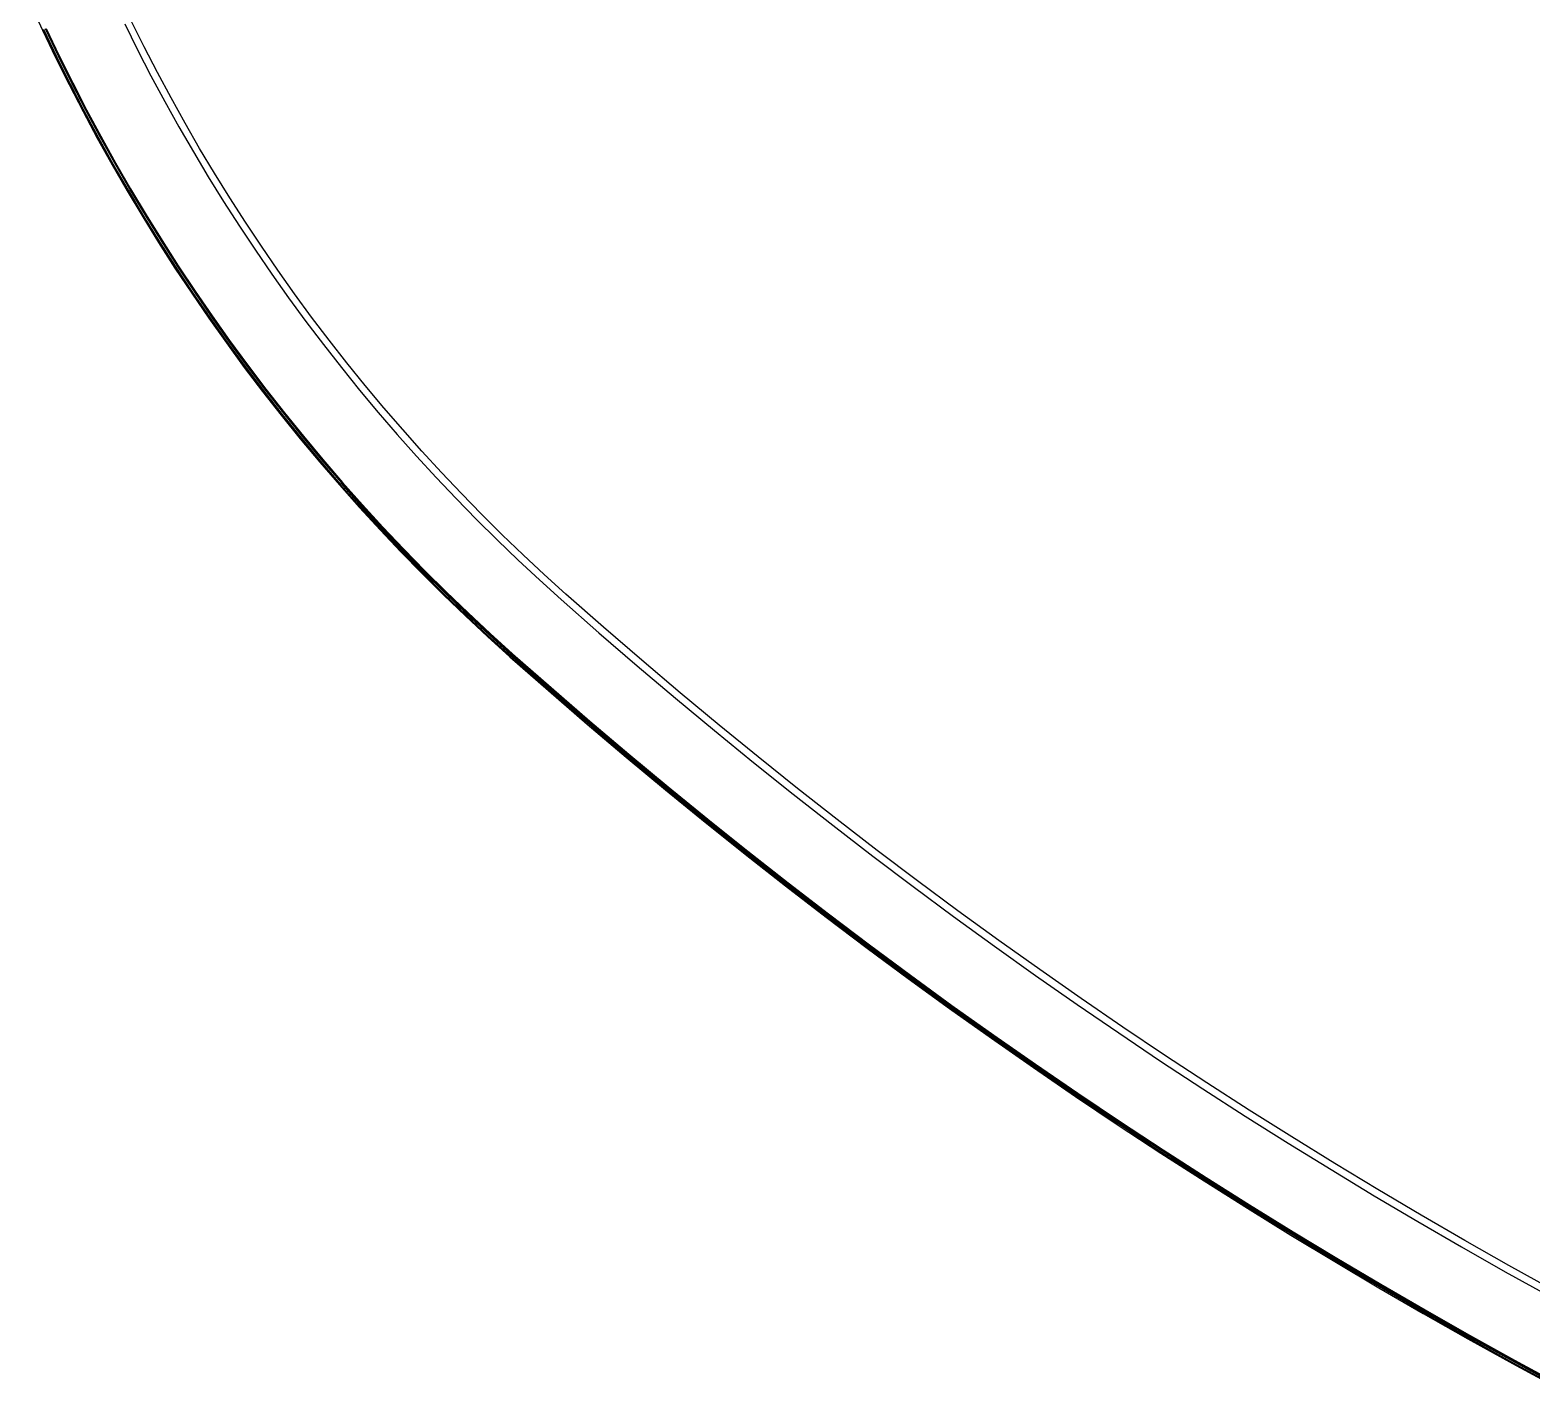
# Model space of a CAD drawing. Header units: millimetres. Extents: x 188.6 to 263.2, y 40.1 to 120.1.
# Drawn here: x 246.0849 to 246.3514, y 55.361 to 55.602 of the extents above; entities that cross this region are included whole.
import ezdxf

# ---------------------------------------------------------------- set-up
doc = ezdxf.new("R2010")
doc.units = ezdxf.units.MM
doc.layers.add('ARQ', color=8, linetype='Continuous')

# ---------------------------------------------------------------- blocks, each defined once
blk = doc.blocks.new('arq-3pav')
at = {"layer": 'ARQ'}
for p, q in [((41.07647, 15.34999), (41.07871, 15.34511)), ((41.09328, 15.34622), (41.09557, 15.34161)), ((41.09671, 15.34218), (41.09443, 15.34678)), ((41.07871, 15.34511), (41.08102, 15.34026)), ((41.08118, 15.34034), (41.07887, 15.34518)), ((41.08125, 15.34037), (41.07894, 15.34521)), ((41.08153, 15.34051), (41.07923, 15.34535)), ((41.07936, 15.34541), (41.08166, 15.34057)), ((41.08102, 15.34026), (41.08341, 15.33545)), ((41.08357, 15.33553), (41.08118, 15.34034)), ((41.08364, 15.33556), (41.08125, 15.34037)), ((41.08392, 15.33571), (41.08153, 15.34051)), ((41.08166, 15.34057), (41.08405, 15.33577)), ((41.09557, 15.34161), (41.09794, 15.33702)), ((41.09907, 15.33762), (41.09671, 15.34218)), ((41.1015, 15.33309), (41.09907, 15.33762)), ((41.08341, 15.33545), (41.08588, 15.33068)), ((41.08357, 15.33553), (41.08348, 15.33548)), ((41.08595, 15.33071), (41.08348, 15.33548)), ((41.0861, 15.33079), (41.08364, 15.33556)), ((41.08638, 15.33094), (41.08392, 15.33571)), ((41.08405, 15.33577), (41.0865, 15.33101)), ((41.09794, 15.33702), (41.10038, 15.33248)), ((41.10038, 15.33248), (41.10289, 15.32797)), ((41.104, 15.3286), (41.1015, 15.33309)), ((41.08595, 15.33071), (41.08588, 15.33068)), ((41.08588, 15.33068), (41.08841, 15.32594)), ((41.08595, 15.33071), (41.08603, 15.33076)), ((41.08603, 15.33076), (41.0861, 15.33079)), ((41.08857, 15.32603), (41.08603, 15.33076)), ((41.08864, 15.32606), (41.0861, 15.33079)), ((41.08891, 15.32621), (41.08638, 15.33094)), ((41.0865, 15.33101), (41.08904, 15.32628)), ((41.10289, 15.32797), (41.10546, 15.3235)), ((41.10657, 15.32415), (41.104, 15.3286)), ((41.08841, 15.32594), (41.09103, 15.32125)), ((41.09118, 15.32133), (41.08857, 15.32603)), ((41.09125, 15.32137), (41.08864, 15.32606)), ((41.09152, 15.32153), (41.08891, 15.32621)), ((41.08904, 15.32628), (41.09164, 15.3216)), ((41.09164, 15.3216), (41.09432, 15.31695)), ((41.10546, 15.3235), (41.10811, 15.31907)), ((41.10921, 15.31974), (41.10657, 15.32415)), ((41.09103, 15.32125), (41.09371, 15.31659)), ((41.09386, 15.31668), (41.09118, 15.32133)), ((41.09393, 15.31672), (41.09125, 15.32137)), ((41.0942, 15.31688), (41.09152, 15.32153)), ((41.10811, 15.31907), (41.11083, 15.31469)), ((41.11191, 15.31537), (41.10921, 15.31974)), ((41.09371, 15.31659), (41.09647, 15.31198)), ((41.09662, 15.31208), (41.09386, 15.31668)), ((41.09669, 15.31212), (41.09393, 15.31672)), ((41.09696, 15.31228), (41.0942, 15.31688)), ((41.09432, 15.31695), (41.09708, 15.31235)), ((41.11083, 15.31469), (41.11362, 15.31035)), ((41.11469, 15.31105), (41.11191, 15.31537)), ((41.09647, 15.31198), (41.0993, 15.30742)), ((41.09945, 15.30751), (41.09662, 15.31208)), ((41.09951, 15.30755), (41.09669, 15.31212)), ((41.09978, 15.30772), (41.09696, 15.31228)), ((41.09708, 15.31235), (41.0999, 15.3078)), ((41.11753, 15.30677), (41.11469, 15.31105)), ((41.11362, 15.31035), (41.11647, 15.30605)), ((41.0993, 15.30742), (41.1022, 15.3029)), ((41.10235, 15.303), (41.09945, 15.30751)), ((41.10241, 15.30304), (41.09951, 15.30755)), ((41.10268, 15.30321), (41.09978, 15.30772)), ((41.0999, 15.3078), (41.10279, 15.30329)), ((41.11647, 15.30605), (41.11939, 15.3018)), ((41.12043, 15.30253), (41.11753, 15.30677)), ((41.10532, 15.29852), (41.10235, 15.303)), ((41.10538, 15.29857), (41.10241, 15.30304)), ((41.10564, 15.29874), (41.10268, 15.30321)), ((41.10279, 15.30329), (41.10576, 15.29882)), ((41.1022, 15.3029), (41.10517, 15.29842)), ((41.11939, 15.3018), (41.12237, 15.2976)), ((41.12341, 15.29834), (41.12043, 15.30253)), ((41.10517, 15.29842), (41.10821, 15.294)), ((41.10835, 15.2941), (41.10532, 15.29852)), ((41.10842, 15.29414), (41.10538, 15.29857)), ((41.10867, 15.29432), (41.10564, 15.29874)), ((41.10576, 15.29882), (41.10879, 15.2944)), ((41.12237, 15.2976), (41.12543, 15.29344)), ((41.12645, 15.2942), (41.12341, 15.29834)), ((41.10821, 15.294), (41.11132, 15.28962)), ((41.11146, 15.28972), (41.10835, 15.2941)), ((41.11152, 15.28976), (41.10842, 15.29414)), ((41.11178, 15.28995), (41.10867, 15.29432)), ((41.10879, 15.2944), (41.11189, 15.29003)), ((41.12543, 15.29344), (41.12854, 15.28932)), ((41.12955, 15.2901), (41.12645, 15.2942)), ((41.11132, 15.28962), (41.1145, 15.28528)), ((41.11464, 15.28539), (41.11146, 15.28972)), ((41.1147, 15.28543), (41.11152, 15.28976)), ((41.11495, 15.28562), (41.11178, 15.28995)), ((41.11189, 15.29003), (41.11507, 15.28571)), ((41.13272, 15.28606), (41.12955, 15.2901)), ((41.12854, 15.28932), (41.13172, 15.28526)), ((41.1145, 15.28528), (41.11774, 15.281)), ((41.11788, 15.28111), (41.11464, 15.28539)), ((41.11794, 15.28116), (41.1147, 15.28543)), ((41.11819, 15.28135), (41.11495, 15.28562)), ((41.11507, 15.28571), (41.11831, 15.28144)), ((41.13172, 15.28526), (41.13496, 15.28125)), ((41.13595, 15.28207), (41.13272, 15.28606)), ((41.13925, 15.27812), (41.13595, 15.28207)), ((41.11774, 15.281), (41.12106, 15.27678)), ((41.12119, 15.27689), (41.11788, 15.28111)), ((41.12125, 15.27693), (41.11794, 15.28116)), ((41.1215, 15.27713), (41.11819, 15.28135)), ((41.11831, 15.28144), (41.12161, 15.27722)), ((41.13496, 15.28125), (41.13827, 15.27729)), ((41.12106, 15.27678), (41.12443, 15.2726)), ((41.12457, 15.27271), (41.12119, 15.27689)), ((41.12463, 15.27276), (41.12125, 15.27693)), ((41.12487, 15.27296), (41.1215, 15.27713)), ((41.12161, 15.27722), (41.12498, 15.27305)), ((41.13827, 15.27729), (41.14164, 15.27339)), ((41.1426, 15.27423), (41.13925, 15.27812)), ((41.14602, 15.27039), (41.1426, 15.27423)), ((41.12443, 15.2726), (41.12788, 15.26848)), ((41.12801, 15.26859), (41.12457, 15.27271)), ((41.12807, 15.26864), (41.12463, 15.27276)), ((41.12831, 15.26884), (41.12487, 15.27296)), ((41.12498, 15.27305), (41.12842, 15.26893)), ((41.14164, 15.27339), (41.14507, 15.26953)), ((41.12788, 15.26848), (41.13138, 15.26441)), ((41.13152, 15.26452), (41.12801, 15.26859)), ((41.13157, 15.26457), (41.12807, 15.26864)), ((41.13181, 15.26478), (41.12831, 15.26884)), ((41.12842, 15.26893), (41.13192, 15.26487)), ((41.14507, 15.26953), (41.14856, 15.26573)), ((41.14949, 15.2666), (41.14602, 15.27039)), ((41.14856, 15.26573), (41.1521, 15.26199)), ((41.15302, 15.26288), (41.14949, 15.2666)), ((41.13138, 15.26441), (41.13495, 15.26039)), ((41.13508, 15.26051), (41.13152, 15.26452)), ((41.13157, 15.26457), (41.13168, 15.26467)), ((41.13525, 15.26066), (41.13168, 15.26467)), ((41.13537, 15.26077), (41.13181, 15.26478)), ((41.13192, 15.26487), (41.13548, 15.26087)), ((41.13495, 15.26039), (41.13859, 15.25644)), ((41.13871, 15.25656), (41.13508, 15.26051)), ((41.13887, 15.2567), (41.13525, 15.26066)), ((41.139, 15.25682), (41.13537, 15.26077)), ((41.13548, 15.26087), (41.1391, 15.25692)), ((41.1521, 15.26199), (41.15571, 15.2583)), ((41.15661, 15.2592), (41.15302, 15.26288)), ((41.15571, 15.2583), (41.15937, 15.25467)), ((41.16026, 15.25558), (41.15661, 15.2592)), ((41.13859, 15.25644), (41.14228, 15.25254)), ((41.14241, 15.25266), (41.13871, 15.25656)), ((41.14256, 15.25281), (41.13887, 15.2567)), ((41.14269, 15.25293), (41.139, 15.25682)), ((41.1391, 15.25692), (41.14279, 15.25303)), ((41.16397, 15.25202), (41.16026, 15.25558)), ((41.14228, 15.25254), (41.14603, 15.2487)), ((41.14616, 15.24882), (41.14241, 15.25266)), ((41.14631, 15.24897), (41.14256, 15.25281)), ((41.14643, 15.2491), (41.14269, 15.25293)), ((41.14279, 15.25303), (41.14653, 15.2492)), ((41.15937, 15.25467), (41.16309, 15.25109)), ((41.16309, 15.25109), (41.16686, 15.24758)), ((41.16773, 15.24852), (41.16397, 15.25202)), ((41.14603, 15.2487), (41.14985, 15.24491)), ((41.14997, 15.24504), (41.14616, 15.24882)), ((41.15012, 15.2452), (41.14631, 15.24897)), ((41.15024, 15.24532), (41.14643, 15.2491)), ((41.14653, 15.2492), (41.15034, 15.24542)), ((41.16686, 15.24758), (41.17071, 15.24411)), ((41.17156, 15.24506), (41.16773, 15.24852)), ((41.14985, 15.24491), (41.15372, 15.24119)), ((41.15384, 15.24132), (41.14997, 15.24504)), ((41.15399, 15.24148), (41.15012, 15.2452)), ((41.15411, 15.2416), (41.15024, 15.24532)), ((41.15034, 15.24542), (41.15421, 15.24171)), ((41.17826, 15.23917), (41.17156, 15.24506)), ((41.15421, 15.24171), (41.15813, 15.23805)), ((41.17071, 15.24411), (41.17742, 15.2382)), ((41.15372, 15.24119), (41.15765, 15.23753)), ((41.15777, 15.23766), (41.15384, 15.24132)), ((41.15792, 15.23782), (41.15399, 15.24148)), ((41.15803, 15.23795), (41.15411, 15.2416)), ((41.18503, 15.23331), (41.17826, 15.23917)), ((41.15765, 15.23753), (41.16164, 15.23393)), ((41.16176, 15.23406), (41.15777, 15.23766)), ((41.1619, 15.23423), (41.15792, 15.23782)), ((41.16202, 15.23436), (41.15803, 15.23795)), ((41.15813, 15.23805), (41.16211, 15.23446)), ((41.17742, 15.2382), (41.1842, 15.23234)), ((41.16164, 15.23393), (41.16846, 15.22793)), ((41.16858, 15.22806), (41.16176, 15.23406)), ((41.16872, 15.22822), (41.1619, 15.23423)), ((41.16883, 15.22835), (41.16202, 15.23436)), ((41.16211, 15.23446), (41.16893, 15.22846)), ((41.1842, 15.23234), (41.19104, 15.22655)), ((41.19186, 15.22753), (41.18503, 15.23331)), ((41.17571, 15.22242), (41.16883, 15.22835)), ((41.16893, 15.22846), (41.1758, 15.22252)), ((41.16846, 15.22793), (41.17534, 15.22199)), ((41.17545, 15.22212), (41.16858, 15.22806)), ((41.1756, 15.22228), (41.16872, 15.22822)), ((41.19104, 15.22655), (41.19793, 15.22082)), ((41.19874, 15.22181), (41.19186, 15.22753)), ((41.17534, 15.22199), (41.18227, 15.21611)), ((41.18239, 15.21625), (41.17545, 15.22212)), ((41.18253, 15.21641), (41.1756, 15.22228)), ((41.18264, 15.21654), (41.17571, 15.22242)), ((41.1758, 15.22252), (41.18273, 15.21665)), ((41.19793, 15.22082), (41.20487, 15.21516)), ((41.20567, 15.21615), (41.19874, 15.22181)), ((41.18227, 15.21611), (41.18926, 15.2103)), ((41.18937, 15.21044), (41.18239, 15.21625)), ((41.18951, 15.21061), (41.18253, 15.21641)), ((41.18962, 15.21074), (41.18264, 15.21654)), ((41.18273, 15.21665), (41.18971, 15.21085)), ((41.20487, 15.21516), (41.21187, 15.20956)), ((41.21266, 15.21056), (41.20567, 15.21615)), ((41.18926, 15.2103), (41.1963, 15.20455)), ((41.19641, 15.20469), (41.18937, 15.21044)), ((41.19655, 15.20486), (41.18951, 15.21061)), ((41.19666, 15.205), (41.18962, 15.21074)), ((41.18971, 15.21085), (41.19675, 15.20511)), ((41.2197, 15.20503), (41.21266, 15.21056)), ((41.21187, 15.20956), (41.21892, 15.20402)), ((41.1963, 15.20455), (41.2034, 15.19887)), ((41.20351, 15.19901), (41.19641, 15.20469)), ((41.20364, 15.19918), (41.19655, 15.20486)), ((41.20375, 15.19932), (41.19666, 15.205)), ((41.19675, 15.20511), (41.20384, 15.19943)), ((41.22679, 15.19957), (41.2197, 15.20503)), ((41.21892, 15.20402), (41.22601, 15.19856)), ((41.21066, 15.1934), (41.20351, 15.19901)), ((41.21079, 15.19357), (41.20364, 15.19918)), ((41.2109, 15.19371), (41.20375, 15.19932)), ((41.20384, 15.19943), (41.21098, 15.19382)), ((41.23393, 15.19418), (41.22679, 15.19957)), ((41.2034, 15.19887), (41.21055, 15.19326)), ((41.22601, 15.19856), (41.23316, 15.19316)), ((41.21809, 15.18817), (41.2109, 15.19371)), ((41.21098, 15.19382), (41.21818, 15.18828)), ((41.24112, 15.18885), (41.23393, 15.19418)), ((41.21055, 15.19326), (41.21775, 15.18772)), ((41.21786, 15.18786), (41.21066, 15.1934)), ((41.21799, 15.18803), (41.21079, 15.19357)), ((41.23316, 15.19316), (41.24037, 15.18782)), ((41.24836, 15.18359), (41.24112, 15.18885)), ((41.21775, 15.18772), (41.225, 15.18224)), ((41.22511, 15.18238), (41.21786, 15.18786)), ((41.22524, 15.18256), (41.21799, 15.18803)), ((41.22534, 15.1827), (41.21809, 15.18817)), ((41.21818, 15.18828), (41.22542, 15.18281)), ((41.24037, 15.18782), (41.24762, 15.18256)), ((41.25565, 15.1784), (41.24836, 15.18359)), ((41.225, 15.18224), (41.2323, 15.17683)), ((41.23241, 15.17697), (41.22511, 15.18238)), ((41.23254, 15.17715), (41.22524, 15.18256)), ((41.23264, 15.17729), (41.22534, 15.1827)), ((41.22542, 15.18281), (41.23272, 15.1774)), ((41.24762, 15.18256), (41.25492, 15.17736)), ((41.26299, 15.17328), (41.25565, 15.1784)), ((41.2323, 15.17683), (41.23966, 15.17149)), ((41.23976, 15.17163), (41.23241, 15.17697)), ((41.23989, 15.17181), (41.23254, 15.17715)), ((41.23999, 15.17195), (41.23264, 15.17729)), ((41.23272, 15.1774), (41.24007, 15.17206)), ((41.25492, 15.17736), (41.26226, 15.17223)), ((41.27038, 15.16822), (41.26299, 15.17328)), ((41.23966, 15.17149), (41.24706, 15.16622)), ((41.24716, 15.16636), (41.23976, 15.17163)), ((41.24729, 15.16654), (41.23989, 15.17181)), ((41.24739, 15.16668), (41.23999, 15.17195)), ((41.24007, 15.17206), (41.24747, 15.1668)), ((41.26226, 15.17223), (41.26966, 15.16717)), ((41.26966, 15.16717), (41.2771, 15.16218)), ((41.27781, 15.16324), (41.27038, 15.16822)), ((41.24706, 15.16622), (41.25451, 15.16102)), ((41.25461, 15.16116), (41.24716, 15.16636)), ((41.25474, 15.16134), (41.24729, 15.16654)), ((41.25484, 15.16148), (41.24739, 15.16668)), ((41.24747, 15.1668), (41.25492, 15.1616)), ((41.2771, 15.16218), (41.28459, 15.15725)), ((41.28529, 15.15833), (41.27781, 15.16324)), ((41.25451, 15.16102), (41.26201, 15.15588)), ((41.26211, 15.15603), (41.25461, 15.16116)), ((41.26224, 15.15621), (41.25474, 15.16134)), ((41.26233, 15.15635), (41.25484, 15.16148)), ((41.25492, 15.1616), (41.26241, 15.15647)), ((41.26988, 15.15129), (41.26233, 15.15635)), ((41.26241, 15.15647), (41.26996, 15.15141)), ((41.28459, 15.15725), (41.29212, 15.15241)), ((41.29281, 15.15348), (41.28529, 15.15833)), ((41.26201, 15.15588), (41.26956, 15.15082)), ((41.26966, 15.15097), (41.26211, 15.15603)), ((41.26978, 15.15115), (41.26224, 15.15621)), ((41.27737, 15.14616), (41.26978, 15.15115)), ((41.27747, 15.1463), (41.26988, 15.15129)), ((41.26996, 15.15141), (41.27755, 15.14642)), ((41.29212, 15.15241), (41.29971, 15.14762)), ((41.30038, 15.14871), (41.29281, 15.15348)), ((41.26956, 15.15082), (41.27716, 15.14583)), ((41.27726, 15.14598), (41.26966, 15.15097)), ((41.30799, 15.14401), (41.30038, 15.14871)), ((41.27716, 15.14583), (41.2848, 15.14091)), ((41.28489, 15.14106), (41.27726, 15.14598)), ((41.28501, 15.14124), (41.27737, 15.14616)), ((41.2851, 15.14139), (41.27747, 15.1463)), ((41.27755, 15.14642), (41.28518, 15.14151)), ((41.29971, 15.14762), (41.30733, 15.14291)), ((41.31565, 15.13937), (41.30799, 15.14401)), ((41.2848, 15.14091), (41.29249, 15.13606)), ((41.29258, 15.13621), (41.28489, 15.14106)), ((41.2927, 15.13639), (41.28501, 15.14124)), ((41.29279, 15.13654), (41.2851, 15.14139)), ((41.28518, 15.14151), (41.29286, 15.13666)), ((41.30733, 15.14291), (41.315, 15.13828)), ((41.315, 15.13828), (41.32271, 15.13371)), ((41.32335, 15.13481), (41.31565, 15.13937)), ((41.29249, 15.13606), (41.30022, 15.13128)), ((41.30031, 15.13143), (41.29258, 15.13621)), ((41.30042, 15.13162), (41.2927, 15.13639)), ((41.30052, 15.13177), (41.29279, 15.13654)), ((41.29286, 15.13666), (41.30059, 15.13189)), ((41.32271, 15.13371), (41.33046, 15.12922)), ((41.3311, 15.13032), (41.32335, 15.13481)), ((41.30022, 15.13128), (41.30799, 15.12658)), ((41.30809, 15.12673), (41.30031, 15.13143)), ((41.3082, 15.12692), (41.30042, 15.13162)), ((41.30829, 15.12707), (41.30052, 15.13177)), ((41.30059, 15.13189), (41.30836, 15.12719)), ((41.33888, 15.12591), (41.3311, 15.13032)), ((41.3161, 15.12244), (41.30829, 15.12707)), ((41.30836, 15.12719), (41.31618, 15.12256)), ((41.33046, 15.12922), (41.33825, 15.1248)), ((41.30799, 15.12658), (41.31582, 15.12195)), ((41.31591, 15.1221), (41.30809, 15.12673)), ((41.31602, 15.12229), (41.3082, 15.12692)), ((41.33825, 15.1248), (41.34609, 15.12045)), ((41.34671, 15.12157), (41.33888, 15.12591)), ((41.31582, 15.12195), (41.32368, 15.11739)), ((41.32377, 15.11754), (41.31591, 15.1221)), ((41.32388, 15.11773), (41.31602, 15.12229)), ((41.32396, 15.11788), (41.3161, 15.12244)), ((41.31618, 15.12256), (41.32403, 15.11801)), ((41.32368, 15.11739), (41.33159, 15.11291)), ((41.33167, 15.11306), (41.32377, 15.11754)), ((41.33178, 15.11325), (41.32388, 15.11773)), ((41.33186, 15.1134), (41.32396, 15.11788)), ((41.32403, 15.11801), (41.33193, 15.11353)), ((41.33159, 15.11291), (41.33953, 15.1085)), ((41.33962, 15.10865), (41.33167, 15.11306)), ((41.33972, 15.10884), (41.33178, 15.11325)), ((41.33981, 15.109), (41.33186, 15.1134)), ((41.33193, 15.11353), (41.33987, 15.10912)), ((41.33953, 15.1085), (41.34752, 15.10416)), ((41.3476, 15.10432), (41.33962, 15.10865)), ((41.34771, 15.10451), (41.33972, 15.10884)), ((41.34779, 15.10466), (41.33981, 15.109)), ((41.33987, 15.10912), (41.34786, 15.10479))]:
    blk.add_line(p, q, dxfattribs=at)

msp = doc.modelspace()

# ---------------------------------------------------------------- block references
msp.add_blockref('arq-3pav', (205.00842, 40.25682))

doc.saveas('drawing.dxf')
